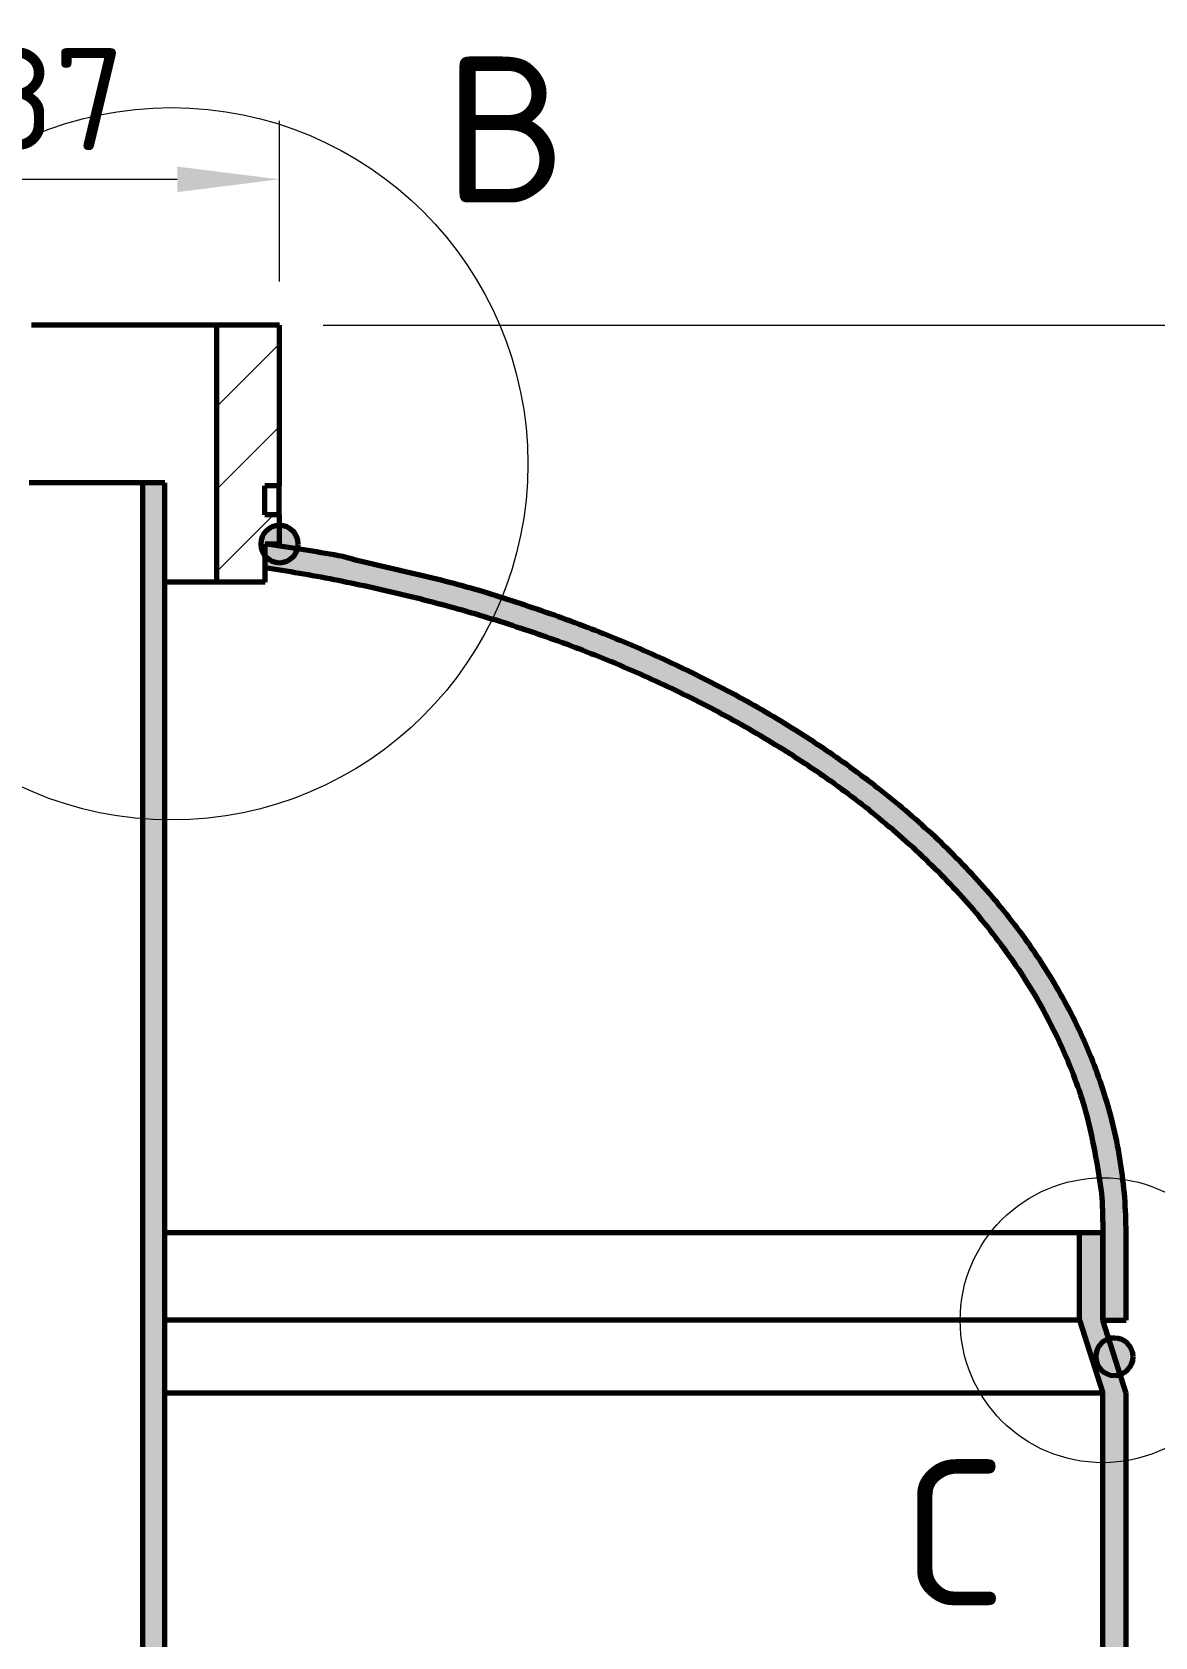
# Model space of a CAD drawing. Header units: millimetres. Extents: x 0 to 2382, y 0 to 420.
# Drawn here: x 764.8 to 803.2, y 259.4 to 314.4 of the extents above; entities that cross this region are included whole.
import ezdxf
from ezdxf.enums import TextEntityAlignment as Align

# ---------------------------------------------------------------- set-up
doc = ezdxf.new("R2010")
doc.units = ezdxf.units.MM
for name, color, linetype, lineweight in [('01-VISIBLE', 7, 'CONTINUOUS', 70), ('04-COTA', 3, 'CONTINUOUS', 18), ('05-RAYADO', 8, 'CONTINUOUS', 18), ('06-TEXTO', 7, 'CONTINUOUS', 25), ('08-FINA', 5, 'CONTINUOUS', 18)]:
    doc.layers.add(name, color=color, linetype=linetype, lineweight=lineweight)
doc.styles.add('ISO3098', font='isocpeur.ttf')
doc.dimstyles.new('FLAMA-IRAM', dxfattribs={"dimtxt": 3.5, "dimasz": 3.5, "dimexe": 2, "dimexo": 1.5, "dimgap": 1, "dimtad": 1, "dimdec": 1, "dimtxsty": 'ISO3098', "dimblk": 'IRAM_FLECHA', "dimblk1": 'IRAM_FLECHA', "dimblk2": 'IRAM_FLECHA', "dimcen": 2.5, "dimclrd": 256, "dimclre": 256, "dimclrt": 256, "dimazin": 3, "dimtfac": 1, "dimtmove": 0, "dimatfit": 3, "dimlwd": 18, "dimlwe": 18})

# ---------------------------------------------------------------- blocks, each defined once
blk = doc.blocks.new('IRAM_FLECHA')
blk.add_solid([(0, 0), (-1, 0.125), (-1, -0.125)])

msp = doc.modelspace()

# ---------------------------------------------------------------- hatches: boundary and pattern name
at = {"layer": '05-RAYADO'}
h = msp.add_hatch(dxfattribs=at)
h.set_pattern_fill('ANSI31', scale=0.62992)
h.paths.add_polyline_path([(773.25, 296.875), (772.755, 296.875), (772.755, 295.569), (771.094, 295.569), (771.094, 304.375), (773.25, 304.375), (773.25, 298.875), (772.75, 298.875), (772.75, 297.875), (773.25, 297.875)])
h = msp.add_hatch(color=7, dxfattribs=at)
h.dxf.hatch_style = 1
h.paths.add_polyline_path([(768.575, 298.975), (769.325, 298.975), (769.325, 122.175), (768.575, 122.175)])
h = msp.add_hatch(color=7, dxfattribs=at)
h.dxf.hatch_style = 1
h.paths.add_polyline_path([(773.89, 296.875), (773.882, 296.775), (773.859, 296.677), (773.82, 296.584), (773.768, 296.499), (773.703, 296.422), (773.626, 296.357), (773.541, 296.305), (773.448, 296.266), (773.35, 296.243), (773.25, 296.235), (773.15, 296.243), (773.052, 296.266), (772.959, 296.305), (772.874, 296.357), (772.797, 296.422), (772.732, 296.499), (772.68, 296.584), (772.641, 296.677), (772.618, 296.775), (772.61, 296.875), (772.618, 296.975), (772.641, 297.073), (772.68, 297.166), (772.732, 297.251), (772.797, 297.328), (772.874, 297.393), (772.959, 297.445), (773.052, 297.484), (773.15, 297.507), (773.25, 297.515), (773.35, 297.507), (773.448, 297.484), (773.541, 297.445), (773.626, 297.393), (773.703, 297.328), (773.768, 297.251), (773.82, 297.166), (773.859, 297.073), (773.882, 296.975)])
h = msp.add_hatch(color=7, dxfattribs=at)
h.dxf.hatch_style = 1
h.paths.add_polyline_path([(802.25, 273.268), (802.25, 270.268), (801.45, 270.268), (801.45, 273.268), (801.45, 273.368), (801.449, 273.468), (801.449, 273.569), (801.448, 273.669), (801.446, 273.769), (801.444, 273.869), (801.442, 273.969), (801.439, 274.07), (801.435, 274.17), (801.43, 274.27), (801.424, 274.37), (801.417, 274.47), (801.409, 274.57), (801.399, 274.669), (801.387, 274.769), (801.374, 274.868), (801.36, 274.968), (801.345, 275.067), (801.329, 275.166), (801.313, 275.264), (801.296, 275.363), (801.279, 275.462), (801.262, 275.561), (801.245, 275.66), (801.228, 275.758), (801.21, 275.857), (801.191, 275.955), (801.173, 276.054), (801.154, 276.152), (801.134, 276.25), (801.115, 276.349), (801.094, 276.447), (801.074, 276.545), (801.053, 276.643), (801.031, 276.741), (801.009, 276.838), (800.986, 276.936), (800.962, 277.033), (800.938, 277.131), (800.913, 277.228), (800.887, 277.325), (800.861, 277.421), (800.834, 277.518), (800.806, 277.614), (800.777, 277.71), (800.748, 277.806), (800.717, 277.901), (800.686, 277.997), (800.655, 278.092), (800.622, 278.186), (800.589, 278.281), (800.556, 278.375), (800.521, 278.47), (800.486, 278.563), (800.451, 278.657), (800.414, 278.751), (800.378, 278.844), (800.34, 278.937), (800.302, 279.03), (800.264, 279.122), (800.225, 279.214), (800.186, 279.307), (800.146, 279.399), (800.106, 279.49), (800.065, 279.582), (800.024, 279.673), (799.982, 279.764), (799.94, 279.855), (799.897, 279.946), (799.854, 280.036), (799.81, 280.127), (799.766, 280.217), (799.722, 280.306), (799.677, 280.396), (799.631, 280.485), (799.585, 280.574), (799.538, 280.663), (799.491, 280.751), (799.444, 280.84), (799.396, 280.928), (799.347, 281.015), (799.298, 281.103), (799.249, 281.19), (799.199, 281.277), (799.148, 281.363), (799.098, 281.45), (799.046, 281.536), (798.994, 281.621), (798.942, 281.707), (798.889, 281.792), (798.836, 281.877), (798.782, 281.961), (798.728, 282.046), (798.674, 282.13), (798.619, 282.214), (798.563, 282.297), (798.507, 282.38), (798.451, 282.463), (798.394, 282.546), (798.337, 282.628), (798.28, 282.71), (798.222, 282.792), (798.164, 282.874), (798.105, 282.955), (798.046, 283.036), (797.987, 283.117), (797.927, 283.197), (797.867, 283.277), (797.806, 283.357), (797.745, 283.437), (797.684, 283.516), (797.623, 283.595), (797.561, 283.674), (797.498, 283.752), (797.436, 283.831), (797.373, 283.908), (797.309, 283.986), (797.245, 284.063), (797.181, 284.14), (797.117, 284.217), (797.052, 284.294), (796.987, 284.37), (796.922, 284.446), (796.856, 284.521), (796.79, 284.597), (796.723, 284.672), (796.657, 284.747), (796.59, 284.821), (796.522, 284.895), (796.455, 284.969), (796.387, 285.043), (796.318, 285.116), (796.25, 285.189), (796.181, 285.262), (796.112, 285.335), (796.042, 285.407), (795.972, 285.479), (795.902, 285.55), (795.832, 285.622), (795.761, 285.693), (795.69, 285.764), (795.619, 285.834), (795.548, 285.904), (795.476, 285.974), (795.404, 286.044), (795.332, 286.113), (795.259, 286.182), (795.186, 286.251), (795.113, 286.32), (795.04, 286.388), (794.966, 286.456), (794.892, 286.524), (794.818, 286.591), (794.744, 286.658), (794.669, 286.725), (794.595, 286.792), (794.519, 286.858), (794.444, 286.924), (794.369, 286.99), (794.293, 287.056), (794.217, 287.121), (794.14, 287.186), (794.064, 287.251), (793.987, 287.315), (793.91, 287.379), (793.833, 287.443), (793.756, 287.507), (793.678, 287.57), (793.6, 287.634), (793.522, 287.696), (793.444, 287.759), (793.365, 287.821), (793.287, 287.883), (793.208, 287.945), (793.129, 288.007), (793.049, 288.068), (792.97, 288.129), (792.89, 288.19), (792.81, 288.25), (792.73, 288.31), (792.65, 288.37), (792.569, 288.43), (792.489, 288.489), (792.408, 288.548), (792.327, 288.607), (792.245, 288.666), (792.164, 288.724), (792.082, 288.782), (792, 288.84), (791.918, 288.898), (791.836, 288.955), (791.754, 289.012), (791.671, 289.069), (791.589, 289.126), (791.506, 289.182), (791.423, 289.238), (791.34, 289.294), (791.256, 289.35), (791.173, 289.405), (791.089, 289.46), (791.005, 289.515), (790.921, 289.57), (790.837, 289.624), (790.753, 289.678), (790.668, 289.732), (790.583, 289.785), (790.498, 289.839), (790.414, 289.892), (790.328, 289.945), (790.243, 289.997), (790.158, 290.05), (790.072, 290.102), (789.986, 290.154), (789.9, 290.205), (789.814, 290.257), (789.728, 290.308), (789.642, 290.359), (789.556, 290.41), (789.469, 290.46), (789.382, 290.51), (789.295, 290.56), (789.208, 290.61), (789.121, 290.66), (789.034, 290.709), (788.947, 290.758), (788.859, 290.807), (788.771, 290.855), (788.684, 290.904), (788.596, 290.952), (788.508, 291), (788.419, 291.047), (788.331, 291.095), (788.243, 291.142), (788.154, 291.189), (788.066, 291.235), (787.977, 291.282), (787.888, 291.328), (787.799, 291.374), (787.71, 291.42), (787.62, 291.465), (787.531, 291.511), (787.442, 291.556), (787.352, 291.601), (787.262, 291.645), (787.173, 291.69), (787.083, 291.734), (786.993, 291.778), (786.902, 291.822), (786.812, 291.865), (786.722, 291.909), (786.631, 291.952), (786.541, 291.995), (786.45, 292.037), (786.359, 292.08), (786.268, 292.122), (786.177, 292.164), (786.086, 292.206), (785.995, 292.247), (785.904, 292.289), (785.812, 292.33), (785.721, 292.371), (785.629, 292.411), (785.538, 292.452), (785.446, 292.492), (785.354, 292.532), (785.262, 292.572), (785.17, 292.612), (785.078, 292.651), (784.986, 292.69), (784.893, 292.729), (784.801, 292.768), (784.709, 292.807), (784.616, 292.845), (784.523, 292.883), (784.431, 292.921), (784.338, 292.959), (784.245, 292.996), (784.152, 293.034), (784.059, 293.071), (783.965, 293.108), (783.872, 293.144), (783.779, 293.181), (783.685, 293.217), (783.592, 293.253), (783.498, 293.289), (783.405, 293.325), (783.311, 293.36), (783.217, 293.395), (783.123, 293.43), (783.029, 293.465), (782.935, 293.5), (782.841, 293.534), (782.747, 293.568), (782.653, 293.602), (782.558, 293.636), (782.464, 293.67), (782.37, 293.703), (782.275, 293.736), (782.18, 293.769), (782.086, 293.802), (781.991, 293.835), (781.896, 293.867), (781.801, 293.899), (781.706, 293.932), (781.611, 293.963), (781.516, 293.995), (781.421, 294.026), (781.326, 294.058), (781.23, 294.089), (781.135, 294.119), (781.04, 294.15), (780.944, 294.181), (780.849, 294.211), (780.753, 294.241), (780.657, 294.271), (780.562, 294.3), (780.466, 294.33), (780.37, 294.359), (780.274, 294.388), (780.178, 294.417), (780.082, 294.446), (779.986, 294.474), (779.89, 294.503), (779.794, 294.531), (779.698, 294.559), (779.601, 294.586), (779.505, 294.614), (779.409, 294.641), (779.312, 294.668), (779.216, 294.695), (779.119, 294.722), (779.022, 294.749), (778.926, 294.775), (778.829, 294.801), (778.732, 294.827), (778.635, 294.853), (778.538, 294.879), (778.442, 294.904), (778.345, 294.93), (778.248, 294.955), (778.151, 294.98), (778.053, 295.004), (777.956, 295.029), (777.859, 295.053), (777.762, 295.077), (777.664, 295.101), (777.567, 295.125), (777.47, 295.149), (777.372, 295.172), (777.275, 295.195), (777.177, 295.218), (777.08, 295.241), (776.982, 295.264), (776.884, 295.286), (776.787, 295.309), (776.689, 295.331), (776.591, 295.353), (776.493, 295.375), (776.396, 295.396), (776.298, 295.418), (776.2, 295.439), (776.102, 295.46), (776.004, 295.481), (775.906, 295.501), (775.808, 295.522), (775.709, 295.542), (775.611, 295.562), (775.513, 295.582), (775.415, 295.602), (775.317, 295.622), (775.218, 295.641), (775.12, 295.66), (775.022, 295.68), (774.923, 295.698), (774.825, 295.717), (774.726, 295.736), (774.628, 295.754), (774.529, 295.772), (774.431, 295.79), (774.332, 295.808), (774.233, 295.826), (774.135, 295.843), (774.036, 295.86), (773.937, 295.877), (773.838, 295.894), (773.74, 295.911), (773.641, 295.928), (773.542, 295.944), (773.443, 295.96), (773.344, 295.976), (773.245, 295.992), (773.146, 296.008), (773.047, 296.023), (772.948, 296.039), (772.849, 296.054), (772.75, 296.069), (772.75, 296.875), (772.851, 296.86), (772.952, 296.845), (773.054, 296.83), (773.155, 296.814), (773.256, 296.799), (773.357, 296.784), (773.458, 296.769), (773.559, 296.754), (773.661, 296.738), (773.762, 296.723), (773.863, 296.707), (773.964, 296.692), (774.065, 296.676), (774.166, 296.66), (774.267, 296.645), (774.368, 296.629), (774.469, 296.613), (774.57, 296.597), (774.671, 296.58), (774.772, 296.564), (774.873, 296.547), (774.974, 296.53), (775.075, 296.512), (775.176, 296.493), (775.276, 296.474), (775.376, 296.453), (775.476, 296.429), (775.574, 296.402), (775.673, 296.373), (775.771, 296.345), (775.87, 296.319), (775.969, 296.294), (776.068, 296.27), (776.168, 296.246), (776.268, 296.222), (776.367, 296.199), (776.467, 296.176), (776.567, 296.153), (776.666, 296.13), (776.766, 296.108), (776.866, 296.085), (776.966, 296.062), (777.065, 296.039), (777.165, 296.016), (777.265, 295.994), (777.364, 295.971), (777.464, 295.948), (777.564, 295.925), (777.664, 295.902), (777.763, 295.878), (777.863, 295.855), (777.962, 295.832), (778.062, 295.808), (778.162, 295.785), (778.261, 295.761), (778.361, 295.737), (778.46, 295.713), (778.559, 295.689), (778.659, 295.664), (778.758, 295.639), (778.857, 295.614), (778.956, 295.589), (779.055, 295.563), (779.154, 295.538), (779.253, 295.511), (779.352, 295.485), (779.451, 295.458), (779.55, 295.431), (779.648, 295.404), (779.747, 295.376), (779.845, 295.349), (779.944, 295.32), (780.042, 295.292), (780.14, 295.263), (780.238, 295.234), (780.336, 295.205), (780.434, 295.175), (780.532, 295.145), (780.63, 295.115), (780.727, 295.084), (780.825, 295.053), (780.922, 295.022), (781.02, 294.991), (781.117, 294.959), (781.214, 294.928), (781.311, 294.896), (781.409, 294.863), (781.506, 294.831), (781.603, 294.799), (781.7, 294.766), (781.796, 294.733), (781.893, 294.7), (781.99, 294.667), (782.087, 294.634), (782.184, 294.6), (782.28, 294.567), (782.377, 294.533), (782.473, 294.499), (782.57, 294.465), (782.666, 294.431), (782.763, 294.397), (782.859, 294.362), (782.955, 294.327), (783.051, 294.292), (783.148, 294.257), (783.244, 294.222), (783.34, 294.187), (783.436, 294.151), (783.531, 294.116), (783.627, 294.08), (783.723, 294.043), (783.819, 294.007), (783.914, 293.971), (784.01, 293.934), (784.105, 293.897), (784.2, 293.86), (784.296, 293.822), (784.391, 293.785), (784.486, 293.747), (784.581, 293.709), (784.676, 293.67), (784.77, 293.632), (784.865, 293.593), (784.96, 293.554), (785.054, 293.515), (785.149, 293.475), (785.243, 293.436), (785.337, 293.396), (785.431, 293.355), (785.525, 293.315), (785.619, 293.274), (785.713, 293.233), (785.806, 293.192), (785.9, 293.151), (785.994, 293.109), (786.087, 293.068), (786.18, 293.026), (786.273, 292.983), (786.366, 292.941), (786.459, 292.898), (786.552, 292.855), (786.645, 292.812), (786.738, 292.769), (786.83, 292.725), (786.923, 292.681), (787.015, 292.637), (787.107, 292.593), (787.199, 292.548), (787.291, 292.504), (787.383, 292.459), (787.475, 292.414), (787.567, 292.368), (787.658, 292.323), (787.75, 292.277), (787.841, 292.231), (787.933, 292.184), (788.024, 292.138), (788.115, 292.091), (788.206, 292.044), (788.296, 291.997), (788.387, 291.95), (788.478, 291.902), (788.568, 291.854), (788.658, 291.806), (788.749, 291.758), (788.839, 291.709), (788.929, 291.66), (789.018, 291.611), (789.108, 291.562), (789.198, 291.512), (789.287, 291.463), (789.376, 291.413), (789.465, 291.363), (789.554, 291.312), (789.643, 291.261), (789.732, 291.21), (789.82, 291.159), (789.909, 291.108), (789.997, 291.056), (790.085, 291.004), (790.173, 290.952), (790.261, 290.899), (790.349, 290.847), (790.437, 290.794), (790.524, 290.741), (790.611, 290.687), (790.698, 290.634), (790.785, 290.58), (790.872, 290.526), (790.959, 290.471), (791.045, 290.417), (791.132, 290.362), (791.218, 290.306), (791.304, 290.251), (791.39, 290.195), (791.475, 290.139), (791.561, 290.083), (791.646, 290.027), (791.731, 289.97), (791.816, 289.913), (791.901, 289.856), (791.986, 289.799), (792.07, 289.741), (792.155, 289.683), (792.239, 289.625), (792.323, 289.566), (792.407, 289.508), (792.49, 289.449), (792.574, 289.389), (792.657, 289.33), (792.74, 289.27), (792.823, 289.21), (792.905, 289.15), (792.988, 289.089), (793.07, 289.028), (793.152, 288.967), (793.234, 288.906), (793.316, 288.845), (793.397, 288.783), (793.479, 288.721), (793.56, 288.658), (793.641, 288.595), (793.721, 288.533), (793.802, 288.469), (793.882, 288.406), (793.962, 288.342), (794.042, 288.278), (794.122, 288.214), (794.201, 288.149), (794.28, 288.085), (794.359, 288.02), (794.438, 287.954), (794.516, 287.889), (794.595, 287.823), (794.673, 287.756), (794.75, 287.69), (794.828, 287.623), (794.905, 287.556), (794.982, 287.489), (795.059, 287.422), (795.136, 287.354), (795.212, 287.286), (795.288, 287.217), (795.364, 287.149), (795.44, 287.08), (795.515, 287.01), (795.59, 286.941), (795.665, 286.871), (795.74, 286.801), (795.814, 286.731), (795.888, 286.66), (795.962, 286.589), (796.035, 286.518), (796.109, 286.447), (796.182, 286.375), (796.254, 286.303), (796.327, 286.231), (796.399, 286.158), (796.471, 286.085), (796.542, 286.012), (796.613, 285.939), (796.684, 285.865), (796.755, 285.791), (796.825, 285.717), (796.895, 285.642), (796.965, 285.567), (797.035, 285.492), (797.104, 285.417), (797.173, 285.341), (797.241, 285.265), (797.309, 285.189), (797.377, 285.112), (797.445, 285.035), (797.512, 284.958), (797.579, 284.881), (797.645, 284.803), (797.712, 284.725), (797.778, 284.647), (797.843, 284.568), (797.908, 284.49), (797.973, 284.41), (798.038, 284.331), (798.102, 284.251), (798.166, 284.171), (798.229, 284.091), (798.292, 284.01), (798.355, 283.93), (798.417, 283.849), (798.479, 283.767), (798.541, 283.685), (798.602, 283.603), (798.663, 283.521), (798.723, 283.439), (798.783, 283.356), (798.843, 283.273), (798.902, 283.189), (798.961, 283.106), (799.02, 283.022), (799.078, 282.937), (799.135, 282.853), (799.193, 282.768), (799.249, 282.683), (799.306, 282.598), (799.362, 282.512), (799.417, 282.426), (799.473, 282.34), (799.527, 282.253), (799.582, 282.167), (799.635, 282.08), (799.689, 281.992), (799.742, 281.905), (799.794, 281.817), (799.846, 281.729), (799.898, 281.641), (799.949, 281.552), (800, 281.463), (800.05, 281.374), (800.1, 281.285), (800.149, 281.195), (800.198, 281.105), (800.246, 281.015), (800.294, 280.924), (800.341, 280.833), (800.388, 280.742), (800.434, 280.651), (800.48, 280.56), (800.525, 280.468), (800.57, 280.376), (800.614, 280.284), (800.658, 280.191), (800.701, 280.099), (800.744, 280.006), (800.786, 279.912), (800.828, 279.819), (800.869, 279.725), (800.91, 279.631), (800.95, 279.537), (800.989, 279.443), (801.028, 279.348), (801.067, 279.253), (801.104, 279.158), (801.142, 279.063), (801.178, 278.968), (801.215, 278.872), (801.25, 278.776), (801.285, 278.68), (801.32, 278.584), (801.354, 278.487), (801.387, 278.39), (801.42, 278.293), (801.452, 278.196), (801.483, 278.099), (801.514, 278.001), (801.545, 277.904), (801.574, 277.806), (801.604, 277.708), (801.632, 277.609), (801.66, 277.511), (801.687, 277.412), (801.714, 277.314), (801.74, 277.215), (801.765, 277.116), (801.79, 277.016), (801.814, 276.917), (801.838, 276.817), (801.861, 276.718), (801.883, 276.618), (801.905, 276.518), (801.926, 276.418), (801.946, 276.317), (801.966, 276.217), (801.985, 276.116), (802.004, 276.016), (802.021, 275.915), (802.038, 275.814), (802.055, 275.713), (802.071, 275.612), (802.086, 275.511), (802.101, 275.41), (802.114, 275.308), (802.128, 275.207), (802.14, 275.105), (802.152, 275.004), (802.163, 274.902), (802.174, 274.8), (802.184, 274.698), (802.193, 274.596), (802.201, 274.495), (802.209, 274.392), (802.216, 274.29), (802.223, 274.188), (802.228, 274.086), (802.233, 273.984), (802.238, 273.882), (802.242, 273.78), (802.245, 273.677), (802.247, 273.575), (802.249, 273.473), (802.25, 273.37)])
h = msp.add_hatch(color=7, dxfattribs=at)
h.dxf.hatch_style = 1
h.paths.add_polyline_path([(802.25, 267.768), (802.25, 109.625), (801.45, 109.625), (801.45, 267.768), (800.65, 270.268), (800.65, 273.268), (801.45, 273.268), (801.45, 270.268)])
h = msp.add_hatch(color=7, dxfattribs=at)
h.dxf.hatch_style = 1
h.paths.add_polyline_path([(802.49, 269.018), (802.482, 268.918), (802.459, 268.82), (802.42, 268.727), (802.368, 268.642), (802.303, 268.565), (802.226, 268.5), (802.141, 268.448), (802.048, 268.409), (801.95, 268.386), (801.85, 268.378), (801.75, 268.386), (801.652, 268.409), (801.559, 268.448), (801.474, 268.5), (801.397, 268.565), (801.332, 268.642), (801.28, 268.727), (801.241, 268.82), (801.218, 268.918), (801.21, 269.018), (801.218, 269.118), (801.241, 269.216), (801.28, 269.309), (801.332, 269.394), (801.397, 269.471), (801.474, 269.536), (801.559, 269.588), (801.652, 269.627), (801.75, 269.65), (801.85, 269.658), (801.95, 269.65), (802.048, 269.627), (802.141, 269.588), (802.226, 269.536), (802.303, 269.471), (802.368, 269.394), (802.42, 269.309), (802.459, 269.216), (802.482, 269.118)])

# ---------------------------------------------------------------- linework, layer by layer
at = {"layer": '01-VISIBLE'}
for p, q in [((773.25, 304.375), (771.094, 304.375)), ((771.094, 304.375), (771.094, 295.569)), ((773.25, 298.875), (773.25, 304.375)), ((769.325, 298.975), (768.575, 298.975)), ((768.575, 122.175), (768.575, 298.975)), ((769.325, 122.175), (769.325, 298.975)), ((772.75, 297.875), (772.75, 298.875)), ((773.25, 298.875), (772.75, 298.875)), ((773.236, 297.875), (773.236, 298.875)), ((773.25, 297.875), (772.75, 297.875)), ((773.25, 296.875), (773.25, 297.875)), ((772.75, 296.875), (772.75, 296.069)), ((772.755, 295.569), (772.755, 296.875)), ((773.25, 296.875), (772.755, 296.875)), ((772.755, 295.569), (771.094, 295.569)), ((801.45, 273.268), (800.65, 273.268)), ((800.65, 270.268), (800.65, 273.268)), ((801.45, 270.268), (801.45, 273.268)), ((801.45, 273.268), (801.45, 270.268)), ((802.25, 270.268), (802.25, 273.268)), ((800.65, 270.268), (801.45, 267.768)), ((802.25, 267.768), (801.45, 270.268)), ((801.45, 270.268), (802.25, 270.268)), ((801.45, 109.625), (801.45, 267.768)), ((802.25, 109.625), (802.25, 267.768))]:
    msp.add_line(p, q, dxfattribs=at)
for points in [[(771.094, 304.375), (770.943, 304.375), (770.792, 304.375), (770.641, 304.375), (770.49, 304.375), (770.339, 304.375), (770.188, 304.375), (770.037, 304.375), (769.887, 304.375), (769.736, 304.375), (769.585, 304.375), (769.434, 304.375), (769.283, 304.375), (769.132, 304.375), (768.981, 304.375), (768.83, 304.375), (768.679, 304.375), (768.528, 304.375), (768.377, 304.375), (768.226, 304.375), (768.075, 304.375), (767.924, 304.375), (767.773, 304.375), (767.622, 304.375), (767.472, 304.375), (767.321, 304.375), (767.17, 304.375), (767.019, 304.375), (766.868, 304.375), (766.717, 304.375), (766.566, 304.375), (766.415, 304.375), (766.264, 304.375), (766.113, 304.375), (765.962, 304.375), (765.811, 304.375), (765.66, 304.375), (765.509, 304.375), (765.358, 304.375), (765.207, 304.375), (765.057, 304.375), (764.906, 304.375), (764.755, 304.375)], [(768.575, 298.975), (768.425, 298.975), (768.275, 298.975), (768.125, 298.975), (767.975, 298.975), (767.825, 298.975), (767.675, 298.975), (767.525, 298.975), (767.375, 298.975), (767.225, 298.975), (767.075, 298.975), (766.925, 298.975), (766.775, 298.975), (766.625, 298.975), (766.475, 298.975), (766.325, 298.975), (766.175, 298.975), (766.025, 298.975), (765.875, 298.975), (765.725, 298.975), (765.575, 298.975), (765.425, 298.975), (765.275, 298.975), (765.125, 298.975), (764.975, 298.975), (764.825, 298.975), (764.675, 298.975)], [(802.25, 273.268), (802.249, 273.418), (802.247, 273.569), (802.243, 273.719), (802.238, 273.87), (802.232, 274.02), (802.224, 274.17), (802.214, 274.32), (802.203, 274.471), (802.191, 274.62), (802.177, 274.77), (802.161, 274.92), (802.144, 275.069), (802.126, 275.219), (802.106, 275.368), (802.085, 275.517), (802.062, 275.666), (802.038, 275.814), (802.013, 275.962), (801.986, 276.111), (801.958, 276.258), (801.928, 276.406), (801.897, 276.553), (801.865, 276.7), (801.831, 276.847), (801.796, 276.993), (801.76, 277.139), (801.722, 277.285), (801.683, 277.43), (801.642, 277.575), (801.6, 277.719), (801.557, 277.863), (801.513, 278.007), (801.467, 278.15), (801.42, 278.293), (801.371, 278.436), (801.322, 278.578), (801.271, 278.72), (801.219, 278.861), (801.166, 279.001), (801.111, 279.142), (801.055, 279.281), (800.998, 279.421), (800.94, 279.559), (800.881, 279.698), (800.821, 279.836), (800.759, 279.973), (800.696, 280.11), (800.632, 280.246), (800.567, 280.381), (800.501, 280.517), (800.434, 280.651), (800.366, 280.785), (800.296, 280.919), (800.226, 281.052), (800.155, 281.184), (800.082, 281.316), (800.009, 281.447), (799.934, 281.578), (799.858, 281.708), (799.782, 281.838), (799.704, 281.967), (799.626, 282.095), (799.547, 282.223), (799.466, 282.35), (799.385, 282.477), (799.303, 282.603), (799.219, 282.728), (799.135, 282.853), (799.05, 282.977), (798.965, 283.101), (798.878, 283.224), (798.79, 283.346), (798.702, 283.468), (798.613, 283.589), (798.523, 283.709), (798.432, 283.829), (798.34, 283.949), (798.248, 284.067), (798.154, 284.185), (798.06, 284.303), (797.966, 284.42), (797.87, 284.536), (797.774, 284.652), (797.677, 284.767), (797.579, 284.881), (797.48, 284.995), (797.381, 285.108), (797.281, 285.22), (797.181, 285.332), (797.079, 285.443), (796.977, 285.554), (796.875, 285.664), (796.772, 285.774), (796.668, 285.882), (796.563, 285.991), (796.458, 286.098), (796.352, 286.205), (796.246, 286.311), (796.139, 286.417), (796.031, 286.522), (795.923, 286.627), (795.814, 286.731), (795.705, 286.834), (795.595, 286.937), (795.484, 287.039), (795.373, 287.14), (795.262, 287.241), (795.149, 287.342), (795.037, 287.441), (794.923, 287.541), (794.81, 287.639), (794.696, 287.737), (794.581, 287.834), (794.466, 287.931), (794.35, 288.027), (794.234, 288.123), (794.117, 288.218), (794, 288.312), (793.882, 288.406), (793.764, 288.499), (793.645, 288.592), (793.526, 288.684), (793.407, 288.775), (793.287, 288.866), (793.167, 288.957), (793.046, 289.046), (792.925, 289.136), (792.803, 289.224), (792.681, 289.312), (792.559, 289.4), (792.436, 289.487), (792.313, 289.573), (792.189, 289.659), (792.065, 289.744), (791.941, 289.829), (791.816, 289.913), (791.691, 289.997), (791.566, 290.08), (791.44, 290.162), (791.314, 290.244), (791.187, 290.326), (791.06, 290.407), (790.933, 290.487), (790.806, 290.567), (790.678, 290.646), (790.55, 290.725), (790.421, 290.803), (790.292, 290.881), (790.163, 290.958), (790.034, 291.035), (789.904, 291.111), (789.774, 291.186), (789.643, 291.261), (789.512, 291.336), (789.381, 291.41), (789.25, 291.483), (789.119, 291.556), (788.987, 291.629), (788.854, 291.701), (788.722, 291.772), (788.589, 291.843), (788.456, 291.913), (788.323, 291.983), (788.19, 292.053), (788.056, 292.121), (787.922, 292.19), (787.788, 292.258), (787.653, 292.325), (787.518, 292.392), (787.383, 292.459), (787.248, 292.525), (787.113, 292.59), (786.977, 292.655), (786.841, 292.72), (786.705, 292.784), (786.569, 292.848), (786.432, 292.911), (786.295, 292.973), (786.158, 293.036), (786.021, 293.097), (785.884, 293.158), (785.746, 293.219), (785.608, 293.279), (785.47, 293.339), (785.331, 293.398), (785.193, 293.457), (785.054, 293.515), (784.915, 293.572), (784.776, 293.63), (784.637, 293.686), (784.497, 293.742), (784.357, 293.798), (784.217, 293.853), (784.077, 293.908), (783.937, 293.962), (783.796, 294.016), (783.655, 294.069), (783.515, 294.122), (783.374, 294.174), (783.232, 294.226), (783.091, 294.278), (782.95, 294.329), (782.808, 294.38), (782.666, 294.431), (782.524, 294.481), (782.383, 294.531), (782.24, 294.58), (782.098, 294.63), (781.956, 294.679), (781.814, 294.727), (781.671, 294.775), (781.528, 294.823), (781.386, 294.871), (781.243, 294.918), (781.1, 294.965), (780.957, 295.011), (780.813, 295.057), (780.67, 295.102), (780.526, 295.147), (780.382, 295.191), (780.238, 295.234), (780.094, 295.277), (779.949, 295.319), (779.805, 295.36), (779.66, 295.401), (779.515, 295.441), (779.37, 295.48), (779.224, 295.519), (779.079, 295.557), (778.933, 295.595), (778.787, 295.632), (778.641, 295.668), (778.495, 295.704), (778.349, 295.74), (778.203, 295.775), (778.056, 295.81), (777.91, 295.844), (777.763, 295.878), (777.617, 295.913), (777.47, 295.946), (777.323, 295.98), (777.177, 296.014), (777.03, 296.047), (776.883, 296.081), (776.737, 296.114), (776.59, 296.148), (776.443, 296.182), (776.297, 296.216), (776.15, 296.25), (776.004, 296.285), (775.858, 296.322), (775.713, 296.362), (775.569, 296.404), (775.423, 296.442), (775.276, 296.474), (775.128, 296.502), (774.98, 296.529), (774.832, 296.554), (774.683, 296.578), (774.535, 296.602), (774.386, 296.626), (774.238, 296.649), (774.089, 296.672), (773.94, 296.695), (773.791, 296.718), (773.643, 296.741), (773.494, 296.763), (773.345, 296.786), (773.196, 296.808), (773.048, 296.831), (772.899, 296.853), (772.75, 296.875)], [(772.75, 296.069), (772.899, 296.046), (773.047, 296.023), (773.196, 296), (773.344, 295.976), (773.492, 295.952), (773.641, 295.928), (773.789, 295.903), (773.937, 295.877), (774.085, 295.852), (774.233, 295.826), (774.381, 295.799), (774.529, 295.772), (774.677, 295.745), (774.825, 295.717), (774.972, 295.689), (775.12, 295.66), (775.267, 295.632), (775.415, 295.602), (775.562, 295.572), (775.709, 295.542), (775.857, 295.512), (776.004, 295.481), (776.151, 295.449), (776.298, 295.418), (776.445, 295.385), (776.591, 295.353), (776.738, 295.32), (776.884, 295.286), (777.031, 295.253), (777.177, 295.218), (777.324, 295.184), (777.47, 295.149), (777.616, 295.113), (777.762, 295.077), (777.908, 295.041), (778.053, 295.004), (778.199, 294.967), (778.345, 294.93), (778.49, 294.892), (778.635, 294.853), (778.781, 294.814), (778.926, 294.775), (779.071, 294.735), (779.216, 294.695), (779.36, 294.655), (779.505, 294.614), (779.649, 294.572), (779.794, 294.531), (779.938, 294.488), (780.082, 294.446), (780.226, 294.403), (780.37, 294.359), (780.514, 294.315), (780.657, 294.271), (780.801, 294.226), (780.944, 294.181), (781.087, 294.135), (781.23, 294.089), (781.373, 294.042), (781.516, 293.995), (781.659, 293.947), (781.801, 293.899), (781.944, 293.851), (782.086, 293.802), (782.228, 293.753), (782.37, 293.703), (782.511, 293.653), (782.653, 293.602), (782.794, 293.551), (782.935, 293.5), (783.076, 293.448), (783.217, 293.395), (783.358, 293.342), (783.498, 293.289), (783.639, 293.235), (783.779, 293.181), (783.919, 293.126), (784.059, 293.071), (784.198, 293.015), (784.338, 292.959), (784.477, 292.902), (784.616, 292.845), (784.755, 292.787), (784.893, 292.729), (785.032, 292.671), (785.17, 292.612), (785.308, 292.552), (785.446, 292.492), (785.584, 292.432), (785.721, 292.371), (785.858, 292.309), (785.995, 292.247), (786.132, 292.185), (786.268, 292.122), (786.405, 292.059), (786.541, 291.995), (786.677, 291.93), (786.812, 291.865), (786.947, 291.8), (787.083, 291.734), (787.217, 291.668), (787.352, 291.601), (787.486, 291.533), (787.62, 291.465), (787.754, 291.397), (787.888, 291.328), (788.021, 291.259), (788.154, 291.189), (788.287, 291.118), (788.419, 291.047), (788.552, 290.976), (788.684, 290.904), (788.815, 290.831), (788.947, 290.758), (789.078, 290.684), (789.208, 290.61), (789.339, 290.535), (789.469, 290.46), (789.599, 290.384), (789.728, 290.308), (789.857, 290.231), (789.986, 290.154), (790.115, 290.076), (790.243, 289.997), (790.371, 289.918), (790.498, 289.839), (790.626, 289.759), (790.753, 289.678), (790.879, 289.597), (791.005, 289.515), (791.131, 289.433), (791.256, 289.35), (791.381, 289.266), (791.506, 289.182), (791.63, 289.098), (791.754, 289.012), (791.877, 288.927), (792, 288.84), (792.123, 288.753), (792.245, 288.666), (792.367, 288.578), (792.489, 288.489), (792.61, 288.4), (792.73, 288.31), (792.85, 288.22), (792.97, 288.129), (793.089, 288.037), (793.208, 287.945), (793.326, 287.852), (793.444, 287.759), (793.561, 287.665), (793.678, 287.57), (793.794, 287.475), (793.91, 287.379), (794.026, 287.283), (794.14, 287.186), (794.255, 287.089), (794.369, 286.99), (794.482, 286.891), (794.595, 286.792), (794.707, 286.692), (794.818, 286.591), (794.929, 286.49), (795.04, 286.388), (795.15, 286.286), (795.259, 286.182), (795.368, 286.079), (795.476, 285.974), (795.584, 285.869), (795.69, 285.764), (795.797, 285.657), (795.902, 285.55), (796.007, 285.443), (796.112, 285.335), (796.215, 285.226), (796.318, 285.116), (796.421, 285.006), (796.522, 284.895), (796.623, 284.784), (796.723, 284.672), (796.823, 284.559), (796.922, 284.446), (797.02, 284.332), (797.117, 284.217), (797.213, 284.102), (797.309, 283.986), (797.404, 283.87), (797.498, 283.752), (797.592, 283.635), (797.684, 283.516), (797.776, 283.397), (797.867, 283.277), (797.957, 283.157), (798.046, 283.036), (798.135, 282.914), (798.222, 282.792), (798.309, 282.669), (798.394, 282.546), (798.479, 282.422), (798.563, 282.297), (798.646, 282.172), (798.728, 282.046), (798.809, 281.919), (798.889, 281.792), (798.968, 281.664), (799.046, 281.536), (799.123, 281.406), (799.199, 281.277), (799.274, 281.146), (799.347, 281.015), (799.42, 280.884), (799.491, 280.751), (799.562, 280.618), (799.631, 280.485), (799.699, 280.351), (799.766, 280.217), (799.832, 280.082), (799.897, 279.946), (799.961, 279.81), (800.024, 279.673), (800.085, 279.536), (800.146, 279.399), (800.206, 279.261), (800.264, 279.122), (800.321, 278.983), (800.378, 278.844), (800.433, 278.704), (800.486, 278.563), (800.539, 278.423), (800.589, 278.281), (800.639, 278.139), (800.686, 277.997), (800.733, 277.853), (800.777, 277.71), (800.82, 277.566), (800.861, 277.421), (800.9, 277.276), (800.938, 277.131), (800.974, 276.985), (801.009, 276.838), (801.042, 276.692), (801.074, 276.545), (801.105, 276.398), (801.134, 276.25), (801.163, 276.103), (801.191, 275.955), (801.219, 275.807), (801.245, 275.66), (801.271, 275.511), (801.296, 275.363), (801.321, 275.215), (801.345, 275.067), (801.367, 274.918), (801.387, 274.769), (801.404, 274.62), (801.417, 274.47), (801.427, 274.32), (801.435, 274.17), (801.44, 274.02), (801.444, 273.869), (801.447, 273.719), (801.449, 273.569), (801.45, 273.418), (801.45, 273.268)], [(771.094, 295.569), (770.933, 295.569), (770.772, 295.569), (770.612, 295.569), (770.451, 295.569), (770.29, 295.569), (770.129, 295.569), (769.968, 295.569), (769.807, 295.569), (769.647, 295.569), (769.486, 295.569), (769.325, 295.569)], [(800.65, 273.268), (800.499, 273.268), (800.349, 273.268), (800.198, 273.268), (800.048, 273.268), (799.897, 273.268), (799.746, 273.268), (799.596, 273.268), (799.445, 273.268), (799.295, 273.268), (799.144, 273.268), (798.993, 273.268), (798.843, 273.268), (798.692, 273.268), (798.542, 273.268), (798.391, 273.268), (798.24, 273.268), (798.09, 273.268), (797.939, 273.268), (797.789, 273.268), (797.638, 273.268), (797.487, 273.268), (797.337, 273.268), (797.186, 273.268), (797.036, 273.268), (796.885, 273.268), (796.734, 273.268), (796.584, 273.268), (796.433, 273.268), (796.283, 273.268), (796.132, 273.268), (795.981, 273.268), (795.831, 273.268), (795.68, 273.268), (795.53, 273.268), (795.379, 273.268), (795.228, 273.268), (795.078, 273.268), (794.927, 273.268), (794.777, 273.268), (794.626, 273.268), (794.475, 273.268), (794.325, 273.268), (794.174, 273.268), (794.024, 273.268), (793.873, 273.268), (793.722, 273.268), (793.572, 273.268), (793.421, 273.268), (793.271, 273.268), (793.12, 273.268), (792.969, 273.268), (792.819, 273.268), (792.668, 273.268), (792.518, 273.268), (792.367, 273.268), (792.216, 273.268), (792.066, 273.268), (791.915, 273.268), (791.765, 273.268), (791.614, 273.268), (791.463, 273.268), (791.313, 273.268), (791.162, 273.268), (791.012, 273.268), (790.861, 273.268), (790.71, 273.268), (790.56, 273.268), (790.409, 273.268), (790.259, 273.268), (790.108, 273.268), (789.957, 273.268), (789.807, 273.268), (789.656, 273.268), (789.506, 273.268), (789.355, 273.268), (789.204, 273.268), (789.054, 273.268), (788.903, 273.268), (788.753, 273.268), (788.602, 273.268), (788.451, 273.268), (788.301, 273.268), (788.15, 273.268), (788, 273.268), (787.849, 273.268), (787.698, 273.268), (787.548, 273.268), (787.397, 273.268), (787.247, 273.268), (787.096, 273.268), (786.945, 273.268), (786.795, 273.268), (786.644, 273.268), (786.494, 273.268), (786.343, 273.268), (786.192, 273.268), (786.042, 273.268), (785.891, 273.268), (785.741, 273.268), (785.59, 273.268), (785.439, 273.268), (785.289, 273.268), (785.138, 273.268), (784.987, 273.268), (784.837, 273.268), (784.686, 273.268), (784.536, 273.268), (784.385, 273.268), (784.234, 273.268), (784.084, 273.268), (783.933, 273.268), (783.783, 273.268), (783.632, 273.268), (783.481, 273.268), (783.331, 273.268), (783.18, 273.268), (783.03, 273.268), (782.879, 273.268), (782.728, 273.268), (782.578, 273.268), (782.427, 273.268), (782.277, 273.268), (782.126, 273.268), (781.975, 273.268), (781.825, 273.268), (781.674, 273.268), (781.524, 273.268), (781.373, 273.268), (781.222, 273.268), (781.072, 273.268), (780.921, 273.268), (780.771, 273.268), (780.62, 273.268), (780.469, 273.268), (780.319, 273.268), (780.168, 273.268), (780.018, 273.268), (779.867, 273.268), (779.716, 273.268), (779.566, 273.268), (779.415, 273.268), (779.265, 273.268), (779.114, 273.268), (778.963, 273.268), (778.813, 273.268), (778.662, 273.268), (778.512, 273.268), (778.361, 273.268), (778.21, 273.268), (778.06, 273.268), (777.909, 273.268), (777.759, 273.268), (777.608, 273.268), (777.457, 273.268), (777.307, 273.268), (777.156, 273.268), (777.006, 273.268), (776.855, 273.268), (776.704, 273.268), (776.554, 273.268), (776.403, 273.268), (776.253, 273.268), (776.102, 273.268), (775.951, 273.268), (775.801, 273.268), (775.65, 273.268), (775.5, 273.268), (775.349, 273.268), (775.198, 273.268), (775.048, 273.268), (774.897, 273.268), (774.747, 273.268), (774.596, 273.268), (774.445, 273.268), (774.295, 273.268), (774.144, 273.268), (773.994, 273.268), (773.843, 273.268), (773.692, 273.268), (773.542, 273.268), (773.391, 273.268), (773.241, 273.268), (773.09, 273.268), (772.939, 273.268), (772.789, 273.268), (772.638, 273.268), (772.488, 273.268), (772.337, 273.268), (772.186, 273.268), (772.036, 273.268), (771.885, 273.268), (771.735, 273.268), (771.584, 273.268), (771.433, 273.268), (771.283, 273.268), (771.132, 273.268), (770.982, 273.268), (770.831, 273.268), (770.68, 273.268), (770.53, 273.268), (770.379, 273.268), (770.229, 273.268), (770.078, 273.268), (769.927, 273.268), (769.777, 273.268), (769.626, 273.268), (769.476, 273.268), (769.325, 273.268)], [(800.65, 270.268), (800.499, 270.268), (800.349, 270.268), (800.198, 270.268), (800.048, 270.268), (799.897, 270.268), (799.746, 270.268), (799.596, 270.268), (799.445, 270.268), (799.295, 270.268), (799.144, 270.268), (798.993, 270.268), (798.843, 270.268), (798.692, 270.268), (798.542, 270.268), (798.391, 270.268), (798.24, 270.268), (798.09, 270.268), (797.939, 270.268), (797.789, 270.268), (797.638, 270.268), (797.487, 270.268), (797.337, 270.268), (797.186, 270.268), (797.036, 270.268), (796.885, 270.268), (796.734, 270.268), (796.584, 270.268), (796.433, 270.268), (796.283, 270.268), (796.132, 270.268), (795.981, 270.268), (795.831, 270.268), (795.68, 270.268), (795.53, 270.268), (795.379, 270.268), (795.228, 270.268), (795.078, 270.268), (794.927, 270.268), (794.777, 270.268), (794.626, 270.268), (794.475, 270.268), (794.325, 270.268), (794.174, 270.268), (794.024, 270.268), (793.873, 270.268), (793.722, 270.268), (793.572, 270.268), (793.421, 270.268), (793.271, 270.268), (793.12, 270.268), (792.969, 270.268), (792.819, 270.268), (792.668, 270.268), (792.518, 270.268), (792.367, 270.268), (792.216, 270.268), (792.066, 270.268), (791.915, 270.268), (791.765, 270.268), (791.614, 270.268), (791.463, 270.268), (791.313, 270.268), (791.162, 270.268), (791.012, 270.268), (790.861, 270.268), (790.71, 270.268), (790.56, 270.268), (790.409, 270.268), (790.259, 270.268), (790.108, 270.268), (789.957, 270.268), (789.807, 270.268), (789.656, 270.268), (789.506, 270.268), (789.355, 270.268), (789.204, 270.268), (789.054, 270.268), (788.903, 270.268), (788.753, 270.268), (788.602, 270.268), (788.451, 270.268), (788.301, 270.268), (788.15, 270.268), (788, 270.268), (787.849, 270.268), (787.698, 270.268), (787.548, 270.268), (787.397, 270.268), (787.247, 270.268), (787.096, 270.268), (786.945, 270.268), (786.795, 270.268), (786.644, 270.268), (786.494, 270.268), (786.343, 270.268), (786.192, 270.268), (786.042, 270.268), (785.891, 270.268), (785.741, 270.268), (785.59, 270.268), (785.439, 270.268), (785.289, 270.268), (785.138, 270.268), (784.987, 270.268), (784.837, 270.268), (784.686, 270.268), (784.536, 270.268), (784.385, 270.268), (784.234, 270.268), (784.084, 270.268), (783.933, 270.268), (783.783, 270.268), (783.632, 270.268), (783.481, 270.268), (783.331, 270.268), (783.18, 270.268), (783.03, 270.268), (782.879, 270.268), (782.728, 270.268), (782.578, 270.268), (782.427, 270.268), (782.277, 270.268), (782.126, 270.268), (781.975, 270.268), (781.825, 270.268), (781.674, 270.268), (781.524, 270.268), (781.373, 270.268), (781.222, 270.268), (781.072, 270.268), (780.921, 270.268), (780.771, 270.268), (780.62, 270.268), (780.469, 270.268), (780.319, 270.268), (780.168, 270.268), (780.018, 270.268), (779.867, 270.268), (779.716, 270.268), (779.566, 270.268), (779.415, 270.268), (779.265, 270.268), (779.114, 270.268), (778.963, 270.268), (778.813, 270.268), (778.662, 270.268), (778.512, 270.268), (778.361, 270.268), (778.21, 270.268), (778.06, 270.268), (777.909, 270.268), (777.759, 270.268), (777.608, 270.268), (777.457, 270.268), (777.307, 270.268), (777.156, 270.268), (777.006, 270.268), (776.855, 270.268), (776.704, 270.268), (776.554, 270.268), (776.403, 270.268), (776.253, 270.268), (776.102, 270.268), (775.951, 270.268), (775.801, 270.268), (775.65, 270.268), (775.5, 270.268), (775.349, 270.268), (775.198, 270.268), (775.048, 270.268), (774.897, 270.268), (774.747, 270.268), (774.596, 270.268), (774.445, 270.268), (774.295, 270.268), (774.144, 270.268), (773.994, 270.268), (773.843, 270.268), (773.692, 270.268), (773.542, 270.268), (773.391, 270.268), (773.241, 270.268), (773.09, 270.268), (772.939, 270.268), (772.789, 270.268), (772.638, 270.268), (772.488, 270.268), (772.337, 270.268), (772.186, 270.268), (772.036, 270.268), (771.885, 270.268), (771.735, 270.268), (771.584, 270.268), (771.433, 270.268), (771.283, 270.268), (771.132, 270.268), (770.982, 270.268), (770.831, 270.268), (770.68, 270.268), (770.53, 270.268), (770.379, 270.268), (770.229, 270.268), (770.078, 270.268), (769.927, 270.268), (769.777, 270.268), (769.626, 270.268), (769.476, 270.268), (769.325, 270.268)], [(801.85, 269.658), (801.816, 269.658), (801.782, 269.658), (801.748, 269.658), (801.714, 269.658), (801.679, 269.658), (801.645, 269.658)], [(801.45, 267.768), (801.3, 267.768), (801.15, 267.768), (801, 267.768), (800.85, 267.768), (800.699, 267.768), (800.549, 267.768), (800.399, 267.768), (800.249, 267.768), (800.099, 267.768), (799.949, 267.768), (799.799, 267.768), (799.649, 267.768), (799.498, 267.768), (799.348, 267.768), (799.198, 267.768), (799.048, 267.768), (798.898, 267.768), (798.748, 267.768), (798.598, 267.768), (798.448, 267.768), (798.298, 267.768), (798.147, 267.768), (797.997, 267.768), (797.847, 267.768), (797.697, 267.768), (797.547, 267.768), (797.397, 267.768), (797.247, 267.768), (797.097, 267.768), (796.946, 267.768), (796.796, 267.768), (796.646, 267.768), (796.496, 267.768), (796.346, 267.768), (796.196, 267.768), (796.046, 267.768), (795.896, 267.768), (795.746, 267.768), (795.595, 267.768), (795.445, 267.768), (795.295, 267.768), (795.145, 267.768), (794.995, 267.768), (794.845, 267.768), (794.695, 267.768), (794.545, 267.768), (794.395, 267.768), (794.244, 267.768), (794.094, 267.768), (793.944, 267.768), (793.794, 267.768), (793.644, 267.768), (793.494, 267.768), (793.344, 267.768), (793.194, 267.768), (793.043, 267.768), (792.893, 267.768), (792.743, 267.768), (792.593, 267.768), (792.443, 267.768), (792.293, 267.768), (792.143, 267.768), (791.993, 267.768), (791.843, 267.768), (791.692, 267.768), (791.542, 267.768), (791.392, 267.768), (791.242, 267.768), (791.092, 267.768), (790.942, 267.768), (790.792, 267.768), (790.642, 267.768), (790.491, 267.768), (790.341, 267.768), (790.191, 267.768), (790.041, 267.768), (789.891, 267.768), (789.741, 267.768), (789.591, 267.768), (789.441, 267.768), (789.291, 267.768), (789.14, 267.768), (788.99, 267.768), (788.84, 267.768), (788.69, 267.768), (788.54, 267.768), (788.39, 267.768), (788.24, 267.768), (788.09, 267.768), (787.939, 267.768), (787.789, 267.768), (787.639, 267.768), (787.489, 267.768), (787.339, 267.768), (787.189, 267.768), (787.039, 267.768), (786.889, 267.768), (786.739, 267.768), (786.588, 267.768), (786.438, 267.768), (786.288, 267.768), (786.138, 267.768), (785.988, 267.768), (785.838, 267.768), (785.688, 267.768), (785.538, 267.768), (785.388, 267.768), (785.237, 267.768), (785.087, 267.768), (784.937, 267.768), (784.787, 267.768), (784.637, 267.768), (784.487, 267.768), (784.337, 267.768), (784.187, 267.768), (784.036, 267.768), (783.886, 267.768), (783.736, 267.768), (783.586, 267.768), (783.436, 267.768), (783.286, 267.768), (783.136, 267.768), (782.986, 267.768), (782.836, 267.768), (782.685, 267.768), (782.535, 267.768), (782.385, 267.768), (782.235, 267.768), (782.085, 267.768), (781.935, 267.768), (781.785, 267.768), (781.635, 267.768), (781.484, 267.768), (781.334, 267.768), (781.184, 267.768), (781.034, 267.768), (780.884, 267.768), (780.734, 267.768), (780.584, 267.768), (780.434, 267.768), (780.284, 267.768), (780.133, 267.768), (779.983, 267.768), (779.833, 267.768), (779.683, 267.768), (779.533, 267.768), (779.383, 267.768), (779.233, 267.768), (779.083, 267.768), (778.932, 267.768), (778.782, 267.768), (778.632, 267.768), (778.482, 267.768), (778.332, 267.768), (778.182, 267.768), (778.032, 267.768), (777.882, 267.768), (777.732, 267.768), (777.581, 267.768), (777.431, 267.768), (777.281, 267.768), (777.131, 267.768), (776.981, 267.768), (776.831, 267.768), (776.681, 267.768), (776.531, 267.768), (776.38, 267.768), (776.23, 267.768), (776.08, 267.768), (775.93, 267.768), (775.78, 267.768), (775.63, 267.768), (775.48, 267.768), (775.33, 267.768), (775.18, 267.768), (775.029, 267.768), (774.879, 267.768), (774.729, 267.768), (774.579, 267.768), (774.429, 267.768), (774.279, 267.768), (774.129, 267.768), (773.979, 267.768), (773.829, 267.768), (773.678, 267.768), (773.528, 267.768), (773.378, 267.768), (773.228, 267.768), (773.078, 267.768), (772.928, 267.768), (772.778, 267.768), (772.628, 267.768), (772.477, 267.768), (772.327, 267.768), (772.177, 267.768), (772.027, 267.768), (771.877, 267.768), (771.727, 267.768), (771.577, 267.768), (771.427, 267.768), (771.277, 267.768), (771.126, 267.768), (770.976, 267.768), (770.826, 267.768), (770.676, 267.768), (770.526, 267.768), (770.376, 267.768), (770.226, 267.768), (770.076, 267.768), (769.925, 267.768), (769.775, 267.768), (769.625, 267.768), (769.475, 267.768), (769.325, 267.768)]]:
    msp.add_lwpolyline(points, dxfattribs=at)
for centre, start, end in [((773.25, 296.875), 90, -90), ((773.25, 296.875), 0, 90), ((773.25, 296.875), -90, 0), ((801.85, 269.018), 90, -90), ((801.85, 269.018), 0, 90), ((801.85, 269.018), -90, 0)]:
    msp.add_arc(centre, 0.64, start, end, dxfattribs=at)
at = {"layer": '08-FINA'}
for centre, radius in [((769.55, 299.625), 12.208), ((801.45, 270.268), 4.883)]:
    msp.add_circle(centre, radius, dxfattribs=at)

# ---------------------------------------------------------------- texts
at = {"layer": '06-TEXTO', "style": 'ISO3098'}
for s, p in [('B', (781.011, 311.086)), ('C', (796.355, 262.991))]:
    msp.add_text(s, height=5, dxfattribs=at).set_placement(p, align=Align.MIDDLE_CENTER)

# ---------------------------------------------------------------- dimensions: what is measured, and where the dimension line sits
at = {"layer": '04-COTA'}
msp.add_linear_dim(base=(754.75, 309.375), p1=(754.75, 304.375), p2=(773.25, 304.375), dimstyle='FLAMA-IRAM', override={"dimlfac": 2, "dimpost": '%%c<>'}, dxfattribs=at).render()
for base, p1 in [((824.25, 109.625), (802.25, 109.625)), ((813.25, 270.268), (802.25, 270.268))]:
    msp.add_linear_dim(base=base, p1=p1, p2=(773.25, 304.375), angle=90, dimstyle='FLAMA-IRAM', override={"dimlfac": 2}, dxfattribs=at).render()

doc.saveas('drawing.dxf')
